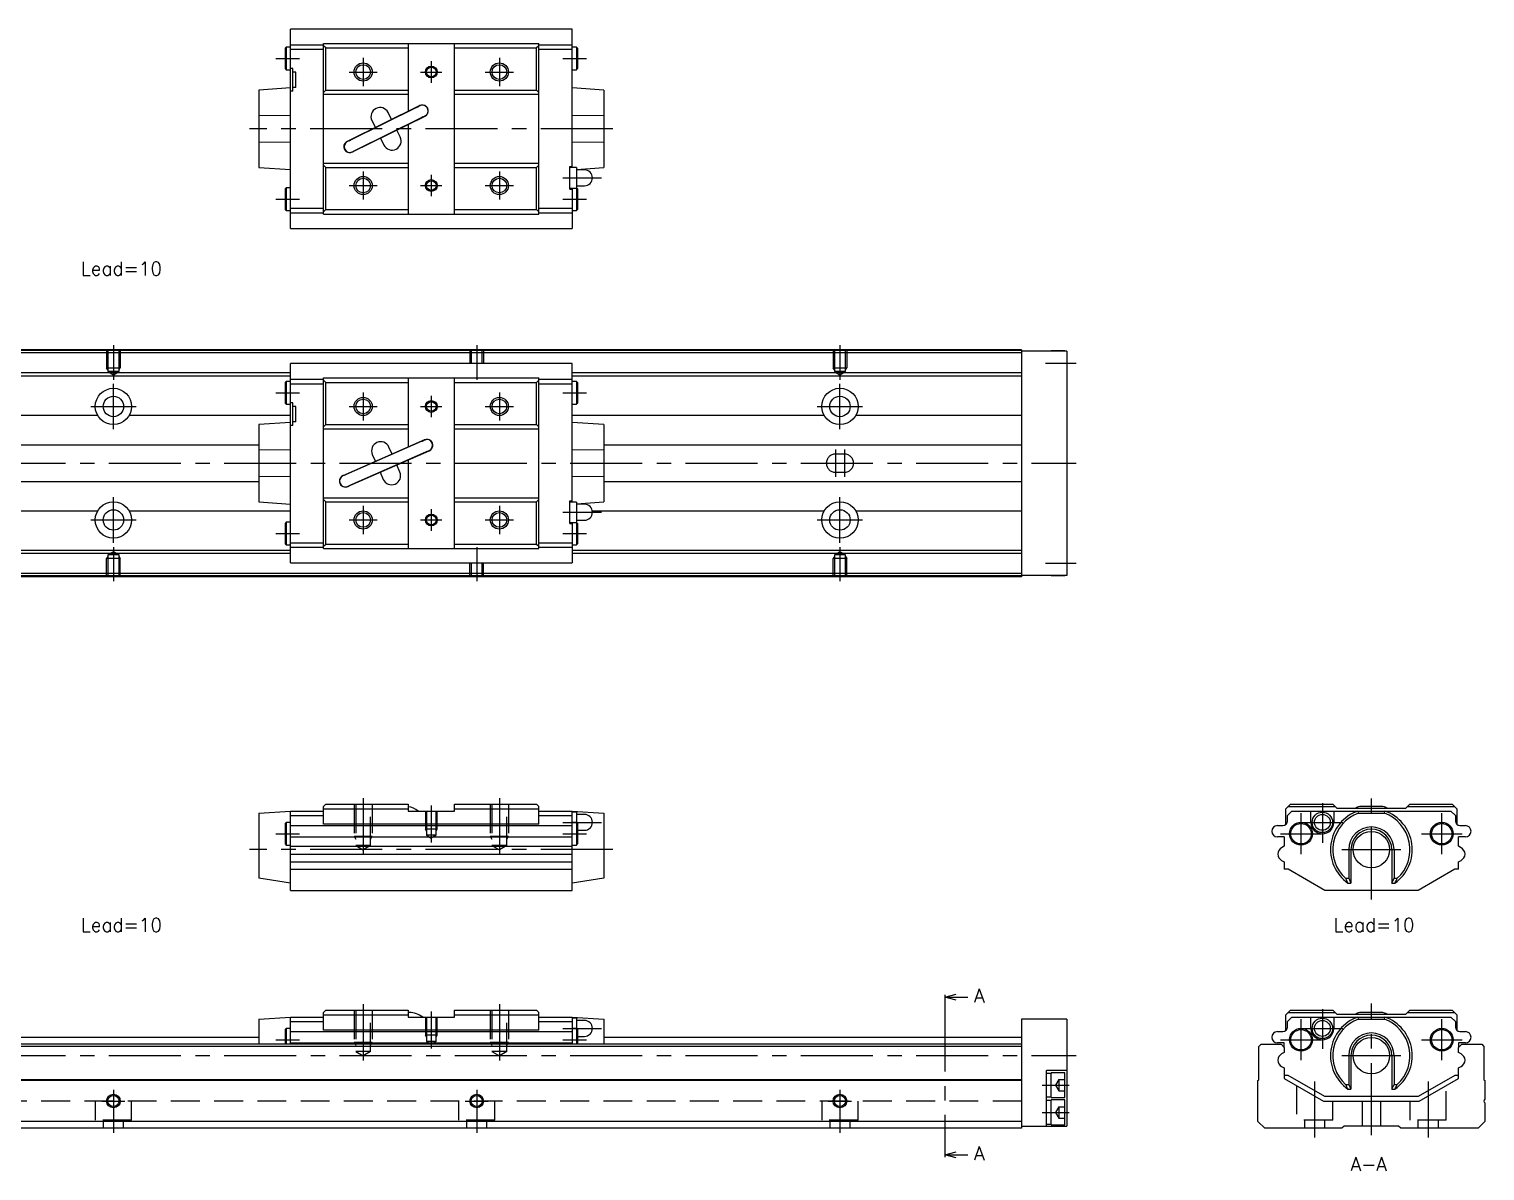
# Model space of a CAD drawing. Extents: x 0 to 644, y -8 to 252.
# Drawn here: x 323 to 643.6, y 0.6 to 252.1 of the extents above; entities that cross this region are included whole.
import ezdxf

# ---------------------------------------------------------------- set-up
doc = ezdxf.new("R2010")
doc.units = 0
doc.header["$LTSCALE"] = 0.5
doc.linetypes.add('CENTER', pattern=[50.8, 31.75, -6.35, 6.35, -6.35])
doc.linetypes.add('DASHED', pattern=[19.05, 12.7, -6.35])
for name, color, linetype in [('MSM_CENTER', 1, 'CENTER'), ('MSM_CONTINUOUS', 7, 'CONTINUOUS'), ('MSM_DASHED', 4, 'DASHED'), ('MSM_NARROW', 5, 'CONTINUOUS'), ('MSM_PART_NUMBER', 7, 'CONTINUOUS')]:
    doc.layers.add(name, color=color, linetype=linetype)
doc.styles.get("Standard").update_dxf_attribs({"font": 'txt.shx', "height": 1, "bigfont": 'bigfont.shx'})

msp = doc.modelspace()

# ---------------------------------------------------------------- linework, layer by layer
at = {"layer": 'MSM_CENTER'}
for p, q in [((377.41, 245.62), (382.61, 245.62)), ((396.61, 245.72), (396.61, 239.52)), ((411.61, 244.99), (411.61, 240.26)), ((426.61, 245.72), (426.61, 239.52)), ((440.61, 245.62), (445.81, 245.62)), ((393.51, 242.62), (399.71, 242.62)), ((409.24, 242.62), (413.97, 242.62)), ((423.51, 242.62), (429.71, 242.62)), ((451.61, 230.12), (371.61, 230.12)), ((396.61, 220.72), (396.61, 214.52)), ((411.61, 219.99), (411.61, 215.26)), ((426.61, 220.72), (426.61, 214.52)), ((440.61, 219.32), (449.11, 219.32)), ((393.51, 217.62), (399.71, 217.62)), ((409.24, 217.62), (413.97, 217.62)), ((423.51, 217.62), (429.71, 217.62)), ((377.41, 214.62), (382.61, 214.62)), ((440.61, 214.62), (445.81, 214.62)), ((341.61, 182.47), (341.61, 174.84)), ((421.61, 182.47), (421.61, 174.84)), ((501.61, 182.47), (501.61, 174.84)), ((546.91, 178.47), (553.61, 178.47)), ((341.61, 163.97), (341.61, 173.97)), ((501.61, 163.97), (501.61, 173.97)), ((377.41, 171.97), (382.61, 171.97)), ((396.61, 172.07), (396.61, 165.87)), ((411.61, 171.33), (411.61, 166.6)), ((426.61, 172.07), (426.61, 165.87)), ((440.61, 171.97), (445.81, 171.97)), ((336.61, 168.97), (346.61, 168.97)), ((393.51, 168.97), (399.71, 168.97)), ((409.24, 168.97), (413.97, 168.97)), ((423.51, 168.97), (429.71, 168.97)), ((496.61, 168.97), (506.61, 168.97)), ((500.61, 159.47), (500.61, 153.47)), ((502.61, 159.47), (502.61, 153.47)), ((86.61, 156.47), (553.61, 156.47)), ((341.61, 138.97), (341.61, 148.97)), ((501.61, 138.97), (501.61, 148.97)), ((396.61, 147.07), (396.61, 140.87)), ((411.61, 146.33), (411.61, 141.6)), ((426.61, 147.07), (426.61, 140.87)), ((440.61, 145.67), (449.11, 145.67)), ((336.61, 143.97), (346.61, 143.97)), ((393.51, 143.97), (399.71, 143.97)), ((409.24, 143.97), (413.97, 143.97)), ((423.51, 143.97), (429.71, 143.97)), ((496.61, 143.97), (506.61, 143.97)), ((341.61, 137.98), (341.61, 130.47)), ((377.41, 140.97), (382.61, 140.97)), ((421.61, 137.98), (421.61, 130.47)), ((440.61, 140.97), (445.81, 140.97)), ((501.61, 137.98), (501.61, 130.47)), ((546.91, 134.47), (553.61, 134.47)), ((396.61, 82.72), (396.61, 70.34)), ((411.61, 81.07), (411.61, 72.91)), ((426.61, 82.72), (426.61, 70.34)), ((607.85, 81.62), (607.85, 72.87)), ((618.65, 60.37), (618.65, 82.67)), ((440.61, 77.37), (449.11, 77.37)), ((603.15, 70.37), (603.15, 79.37)), ((603.35, 77.37), (612.35, 77.37)), ((634.15, 70.37), (634.15, 79.37)), ((377.41, 74.87), (382.61, 74.87)), ((440.61, 74.87), (445.81, 74.87)), ((598.65, 74.87), (607.65, 74.87)), ((629.65, 74.87), (638.65, 74.87)), ((451.61, 71.37), (371.61, 71.37)), ((612.15, 71.37), (625.15, 71.37)), ((396.61, 37.35), (396.61, 24.96)), ((411.61, 35.7), (411.61, 27.54)), ((426.61, 37.35), (426.61, 24.96)), ((524.74, 38.36), (524.74, 4.63)), ((607.85, 36.25), (607.85, 27.5)), ((618.65, 8.5), (618.65, 37.5)), ((603.15, 25), (603.15, 34)), ((634.15, 25), (634.15, 34)), ((377.41, 29.5), (382.61, 29.5)), ((440.61, 32), (449.11, 32)), ((440.61, 29.5), (445.81, 29.5)), ((598.65, 29.5), (607.65, 29.5)), ((603.35, 32), (612.35, 32)), ((629.65, 29.5), (638.65, 29.5)), ((86.61, 26), (553.61, 26)), ((612.15, 26), (625.15, 26)), ((546.11, 19.5), (552.11, 19.5)), ((606.15, 20.29), (606.15, 8)), ((631.15, 20.29), (631.15, 8)), ((341.61, 18.5), (341.61, 9)), ((421.61, 18.5), (421.61, 9)), ((501.61, 18.5), (501.61, 9)), ((339.07, 16), (344.14, 16)), ((419.07, 16), (424.14, 16)), ((499.03, 16), (504.18, 16)), ((546.11, 13.5), (552.11, 13.5))]:
    msp.add_line(p, q, dxfattribs=at)
at = {"layer": 'MSM_CONTINUOUS'}
for p, q in [((442.61, 252.07), (380.61, 252.07)), ((380.61, 208.17), (380.61, 252.07)), ((442.61, 221.57), (442.61, 252.07)), ((379.66, 248.12), (379.41, 247.87)), ((379.41, 247.87), (379.41, 243.37)), ((380.61, 248.12), (379.66, 248.12)), ((379.66, 248.12), (379.66, 243.12)), ((380.61, 248.62), (387.91, 248.62)), ((380.61, 247.62), (387.91, 247.62)), ((387.91, 211.32), (387.91, 248.92)), ((387.91, 248.92), (435.31, 248.92)), ((388.41, 247.92), (387.91, 248.42)), ((388.41, 238.62), (388.41, 247.92)), ((388.41, 247.92), (406.51, 247.92)), ((406.51, 248.92), (406.51, 233.97)), ((416.71, 211.32), (416.71, 248.92)), ((416.71, 247.92), (434.81, 247.92)), ((435.31, 248.42), (434.81, 247.92)), ((434.81, 238.62), (434.81, 247.92)), ((435.31, 211.32), (435.31, 248.92)), ((435.31, 248.62), (442.61, 248.62)), ((435.31, 247.62), (442.61, 247.62)), ((443.56, 248.12), (442.61, 248.12)), ((443.56, 248.12), (443.56, 243.12)), ((443.81, 247.87), (443.56, 248.12)), ((443.81, 247.87), (443.81, 243.37)), ((379.41, 243.37), (379.66, 243.12)), ((379.66, 243.12), (380.61, 243.12)), ((381.11, 243.42), (380.61, 243.42)), ((381.11, 238.42), (381.11, 243.42)), ((381.81, 242.62), (381.11, 242.62)), ((381.81, 239.22), (381.81, 242.62)), ((442.61, 243.12), (443.56, 243.12)), ((443.56, 243.12), (443.81, 243.37)), ((380.61, 239.12), (373.61, 238.62)), ((373.61, 238.62), (373.61, 221.62)), ((381.11, 238.42), (380.61, 238.42)), ((381.81, 239.22), (381.11, 239.22)), ((387.91, 238.12), (388.41, 238.62)), ((387.91, 237.72), (406.51, 237.72)), ((388.41, 238.62), (406.51, 238.62)), ((416.71, 238.62), (434.81, 238.62)), ((416.71, 237.72), (435.31, 237.72)), ((434.81, 238.62), (435.31, 238.12)), ((449.61, 238.62), (442.61, 239.12)), ((449.61, 238.62), (449.61, 221.62)), ((409.08, 235.24), (393.08, 227.34)), ((408.37, 234.83), (393.84, 227.65)), ((408.37, 234.83), (408.7, 234.96)), ((409.1, 235.19), (408.79, 235.04)), ((380.61, 233.08), (373.61, 232.99)), ((394.23, 225.01), (410.23, 232.91)), ((394.94, 225.41), (409.48, 232.59)), ((398.53, 231.93), (399.29, 230.4)), ((402.87, 232.17), (402.12, 233.7)), ((406.51, 231.07), (406.51, 211.32)), ((409.78, 232.78), (409.48, 232.59)), ((409.89, 232.79), (410.21, 232.95)), ((449.61, 232.99), (442.61, 233.08)), ((393.53, 227.47), (393.84, 227.65)), ((400.44, 228.07), (401.19, 226.55)), ((404.78, 228.32), (404.02, 229.84)), ((373.61, 227.25), (380.61, 227.16)), ((393.42, 227.45), (393.1, 227.29)), ((394.21, 225.05), (394.52, 225.2)), ((394.61, 225.29), (394.94, 225.41)), ((442.61, 227.16), (449.61, 227.25)), ((373.61, 221.62), (380.61, 221.12)), ((387.91, 222.52), (406.51, 222.52)), ((388.41, 221.62), (387.91, 222.12)), ((388.41, 221.62), (406.51, 221.62)), ((388.41, 212.32), (388.41, 221.62)), ((416.71, 222.52), (435.31, 222.52)), ((416.71, 221.62), (434.81, 221.62)), ((435.31, 222.12), (434.81, 221.62)), ((434.81, 212.32), (434.81, 221.62)), ((442.11, 221.82), (442.61, 221.82)), ((442.11, 216.82), (442.11, 221.82)), ((443.61, 221.57), (442.11, 221.57)), ((443.61, 221.19), (449.61, 221.62)), ((443.61, 221.57), (443.61, 217.07)), ((445.36, 221.07), (443.61, 221.07)), ((379.66, 217.12), (379.41, 216.87)), ((379.41, 216.87), (379.41, 212.37)), ((379.66, 217.12), (379.66, 212.12)), ((380.61, 217.12), (379.66, 217.12)), ((442.11, 217.07), (443.61, 217.07)), ((442.11, 216.82), (442.61, 216.82)), ((442.61, 217.07), (442.61, 208.17)), ((443.56, 217.07), (443.56, 212.12)), ((443.61, 217.57), (445.36, 217.57)), ((443.81, 216.87), (443.61, 217.07)), ((443.81, 216.87), (443.81, 212.37)), ((379.41, 212.37), (379.66, 212.12)), ((379.66, 212.12), (380.61, 212.12)), ((380.61, 212.62), (387.91, 212.62)), ((380.61, 211.62), (387.91, 211.62)), ((387.91, 211.82), (388.41, 212.32)), ((388.41, 212.32), (406.51, 212.32)), ((416.71, 212.32), (434.81, 212.32)), ((434.81, 212.32), (435.31, 211.82)), ((435.31, 212.62), (442.61, 212.62)), ((435.31, 211.62), (442.61, 211.62)), ((442.61, 212.12), (443.56, 212.12)), ((443.56, 212.12), (443.81, 212.37)), ((387.91, 211.32), (435.31, 211.32)), ((380.61, 208.17), (442.61, 208.17)), ((541.61, 181.47), (141.61, 181.47)), ((541.61, 181.27), (141.61, 181.27)), ((541.61, 180.77), (141.61, 180.77)), ((541.61, 181.47), (541.61, 131.47)), ((551.61, 181.17), (541.61, 181.17)), ((548.11, 181.17), (548.11, 181.22)), ((551.11, 181.22), (548.11, 181.22)), ((551.11, 181.17), (551.11, 181.22)), ((551.61, 181.17), (551.61, 131.77)), ((380.61, 176.37), (307.61, 176.37)), ((442.61, 178.42), (380.61, 178.42)), ((380.61, 134.52), (380.61, 178.42)), ((442.61, 147.92), (442.61, 178.42)), ((541.61, 176.37), (442.61, 176.37)), ((380.61, 175.67), (307.61, 175.67)), ((379.66, 174.47), (379.41, 174.22)), ((379.41, 174.22), (379.41, 169.72)), ((380.61, 174.47), (379.66, 174.47)), ((379.66, 174.47), (379.66, 169.47)), ((380.61, 174.97), (387.91, 174.97)), ((380.61, 173.97), (387.91, 173.97)), ((387.91, 137.67), (387.91, 175.27)), ((387.91, 175.27), (435.31, 175.27)), ((388.41, 174.27), (387.91, 174.77)), ((388.41, 164.97), (388.41, 174.27)), ((388.41, 174.27), (406.51, 174.27)), ((406.51, 175.27), (406.51, 160.01)), ((416.71, 137.67), (416.71, 175.27)), ((416.71, 174.27), (434.81, 174.27)), ((435.31, 174.77), (434.81, 174.27)), ((434.81, 164.97), (434.81, 174.27)), ((435.31, 137.67), (435.31, 175.27)), ((435.31, 174.97), (442.61, 174.97)), ((435.31, 173.97), (442.61, 173.97)), ((541.61, 175.67), (442.61, 175.67)), ((443.56, 174.47), (442.61, 174.47)), ((443.56, 174.47), (443.56, 169.47)), ((443.81, 174.22), (443.56, 174.47)), ((443.81, 174.22), (443.81, 169.72)), ((338.12, 167.01), (307.61, 167.01)), ((380.61, 167.01), (345.09, 167.01)), ((379.41, 169.72), (379.66, 169.47)), ((379.66, 169.47), (380.61, 169.47)), ((381.11, 169.77), (380.61, 169.77)), ((381.11, 164.77), (381.11, 169.77)), ((381.81, 168.97), (381.11, 168.97)), ((381.81, 165.57), (381.81, 168.97)), ((442.61, 169.47), (443.56, 169.47)), ((498.12, 167.01), (442.61, 167.01)), ((443.56, 169.47), (443.81, 169.72)), ((541.61, 167.01), (505.09, 167.01)), ((380.61, 165.47), (373.61, 164.97)), ((373.61, 164.97), (373.61, 147.97)), ((381.11, 164.77), (380.61, 164.77)), ((381.81, 165.57), (381.11, 165.57)), ((387.91, 164.47), (388.41, 164.97)), ((387.91, 164.07), (406.51, 164.07)), ((388.41, 164.97), (406.51, 164.97)), ((416.71, 164.97), (434.81, 164.97)), ((416.71, 164.07), (435.31, 164.07)), ((434.81, 164.97), (435.31, 164.47)), ((449.61, 164.97), (442.61, 165.47)), ((449.61, 164.97), (449.61, 147.97)), ((373.61, 160.47), (314.61, 160.47)), ((410.13, 161.61), (392.13, 153.71)), ((409.4, 161.23), (392.9, 153.99)), ((410.15, 161.56), (409.83, 161.42)), ((541.61, 160.47), (449.61, 160.47)), ((380.61, 159.42), (373.61, 159.34)), ((393.18, 151.33), (411.18, 159.23)), ((393.91, 151.7), (410.41, 158.94)), ((398.62, 158.41), (399.3, 156.85)), ((402.96, 158.46), (402.28, 160.02)), ((406.51, 157.17), (406.51, 137.67)), ((410.83, 159.13), (411.16, 159.27)), ((449.61, 159.34), (442.61, 159.42)), ((400.35, 154.47), (401.03, 152.92)), ((404.69, 154.52), (404.01, 156.08)), ((314.61, 152.47), (373.61, 152.47)), ((373.61, 153.59), (380.61, 153.51)), ((392.48, 153.8), (392.15, 153.66)), ((393.16, 151.37), (393.48, 151.51)), ((442.61, 153.51), (449.61, 153.59)), ((449.61, 152.47), (541.61, 152.47)), ((373.61, 147.97), (380.61, 147.47)), ((387.91, 148.87), (406.51, 148.87)), ((388.41, 147.97), (387.91, 148.47)), ((388.41, 147.97), (406.51, 147.97)), ((388.41, 138.67), (388.41, 147.97)), ((416.71, 148.87), (435.31, 148.87)), ((416.71, 147.97), (434.81, 147.97)), ((435.31, 148.47), (434.81, 147.97)), ((434.81, 138.67), (434.81, 147.97)), ((442.11, 148.17), (442.61, 148.17)), ((442.11, 143.17), (442.11, 148.17)), ((443.61, 147.92), (442.11, 147.92)), ((443.61, 147.54), (449.61, 147.97)), ((443.61, 147.92), (443.61, 143.42)), ((338.12, 145.93), (312.09, 145.93)), ((380.61, 145.93), (345.09, 145.93)), ((445.36, 147.42), (443.61, 147.42)), ((498.12, 145.93), (447.09, 145.93)), ((541.61, 145.93), (505.09, 145.93)), ((379.66, 143.47), (379.41, 143.22)), ((379.41, 143.22), (379.41, 138.72)), ((379.66, 143.47), (379.66, 138.47)), ((380.61, 143.47), (379.66, 143.47)), ((442.11, 143.42), (443.61, 143.42)), ((442.11, 143.17), (442.61, 143.17)), ((442.61, 143.42), (442.61, 134.52)), ((443.56, 143.42), (443.56, 138.47)), ((443.61, 143.92), (445.36, 143.92)), ((443.81, 143.22), (443.61, 143.42)), ((443.81, 143.22), (443.81, 138.72)), ((379.41, 138.72), (379.66, 138.47)), ((379.66, 138.47), (380.61, 138.47)), ((380.61, 138.97), (387.91, 138.97)), ((380.61, 137.97), (387.91, 137.97)), ((387.91, 138.17), (388.41, 138.67)), ((388.41, 138.67), (406.51, 138.67)), ((416.71, 138.67), (434.81, 138.67)), ((434.81, 138.67), (435.31, 138.17)), ((435.31, 138.97), (442.61, 138.97)), ((435.31, 137.97), (442.61, 137.97)), ((442.61, 138.47), (443.56, 138.47)), ((443.56, 138.47), (443.81, 138.72)), ((380.61, 137.27), (307.61, 137.27)), ((380.61, 136.57), (307.61, 136.57)), ((387.91, 137.67), (435.31, 137.67)), ((541.61, 137.27), (442.61, 137.27)), ((541.61, 136.57), (442.61, 136.57)), ((541.61, 132.17), (141.61, 132.17)), ((541.61, 131.67), (141.61, 131.67)), ((541.61, 131.47), (141.61, 131.47)), ((380.61, 134.52), (442.61, 134.52)), ((551.61, 131.77), (541.61, 131.77)), ((548.11, 131.72), (551.11, 131.72)), ((551.11, 131.72), (551.11, 131.77)), ((387.91, 80.87), (388.41, 81.37)), ((387.91, 76.96), (387.91, 80.87)), ((387.91, 80.37), (406.51, 80.37)), ((388.41, 81.37), (406.51, 81.37)), ((406.51, 81.37), (406.51, 79.87)), ((416.71, 79.87), (416.71, 81.37)), ((416.71, 81.37), (434.81, 81.37)), ((416.71, 80.37), (435.31, 80.37)), ((434.81, 81.37), (435.31, 80.87)), ((435.31, 76.96), (435.31, 80.87)), ((600.84, 81.37), (599.84, 80.37)), ((599.84, 76.96), (599.84, 80.37)), ((600.34, 80.87), (610.65, 80.87)), ((600.84, 81.37), (610.15, 81.37)), ((611.05, 80.47), (610.15, 81.37)), ((611.05, 80.47), (626.25, 80.47)), ((616.4, 80.87), (616.33, 80.87)), ((620.89, 80.87), (616.4, 80.87)), ((627.15, 81.37), (626.25, 80.47)), ((626.65, 80.87), (636.94, 80.87)), ((627.15, 81.37), (636.44, 81.37)), ((637.44, 80.37), (636.44, 81.37)), ((637.44, 80.37), (637.44, 76.96)), ((373.61, 79.37), (380.61, 79.87)), ((373.61, 79.37), (373.61, 65.05)), ((379.66, 77.37), (379.41, 77.12)), ((379.41, 77.12), (379.41, 72.62)), ((380.61, 77.37), (379.66, 77.37)), ((379.66, 77.37), (379.66, 72.37)), ((380.61, 79.87), (387.91, 79.87)), ((380.61, 62.37), (380.61, 79.87)), ((380.61, 78.87), (387.91, 78.87)), ((435.31, 76.96), (387.91, 76.96)), ((406.51, 79.87), (416.71, 79.87)), ((435.31, 79.87), (442.61, 79.87)), ((435.31, 78.87), (442.61, 78.87)), ((442.61, 79.87), (449.61, 79.37)), ((442.61, 62.37), (442.61, 79.87)), ((443.61, 79.62), (442.61, 79.62)), ((443.56, 77.37), (442.61, 77.37)), ((443.81, 77.12), (443.56, 77.37)), ((443.56, 77.37), (443.56, 72.37)), ((443.61, 79.62), (443.61, 77.32)), ((445.36, 79.12), (443.61, 79.12)), ((443.81, 77.12), (443.81, 72.62)), ((449.61, 79.37), (449.61, 65.05)), ((600.15, 78.87), (601.15, 79.87)), ((600.15, 77.67), (600.15, 78.87)), ((601.15, 79.87), (636.15, 79.87)), ((605.35, 77.37), (605.35, 79.87)), ((610.35, 79.87), (610.35, 77.37)), ((615.69, 79.87), (615.77, 79.37)), ((615.77, 79.37), (621.52, 79.37)), ((621.52, 79.37), (621.6, 79.87)), ((636.15, 79.87), (637.15, 78.87)), ((637.15, 78.87), (637.15, 77.67)), ((380.61, 76.67), (442.61, 76.67)), ((380.61, 74.17), (442.61, 74.17)), ((443.81, 75.62), (445.36, 75.62)), ((597.95, 76.67), (599.15, 76.67)), ((599.45, 74.17), (597.95, 74.17)), ((599.45, 74.17), (599.45, 72.1)), ((639.35, 74.17), (637.85, 74.17)), ((637.85, 72.1), (637.85, 74.17)), ((638.15, 76.67), (639.35, 76.67)), ((379.41, 72.62), (379.66, 72.37)), ((379.66, 72.37), (380.61, 72.37)), ((380.61, 72.1), (442.61, 72.1)), ((442.61, 72.37), (443.56, 72.37)), ((443.56, 72.37), (443.81, 72.62)), ((599.45, 72.1), (598.89, 71.77)), ((613.65, 71.37), (613.65, 65.05)), ((614.15, 71.37), (614.15, 63.99)), ((623.15, 71.37), (623.15, 63.99)), ((623.65, 71.37), (623.65, 65.05)), ((638.41, 71.77), (637.85, 72.1)), ((380.61, 70.37), (442.61, 70.37)), ((380.61, 68.65), (442.61, 68.65)), ((598.89, 68.97), (599.45, 68.65)), ((599.45, 68.65), (599.45, 67.04)), ((637.85, 68.65), (638.41, 68.97)), ((637.85, 67.04), (637.85, 68.65)), ((380.61, 63.99), (373.61, 65.05)), ((380.61, 67.04), (442.61, 67.04)), ((449.61, 65.05), (442.61, 63.99)), ((600.3, 67.04), (599.45, 67.04)), ((608.37, 62.37), (600.3, 67.04)), ((612.96, 65.05), (613.65, 65.05)), ((613.65, 65.05), (614.15, 63.99)), ((623.15, 63.99), (623.65, 65.05)), ((623.65, 65.05), (624.33, 65.05)), ((637, 67.04), (628.92, 62.37)), ((637.85, 67.04), (637, 67.04)), ((380.61, 62.37), (442.61, 62.37)), ((628.92, 62.37), (608.37, 62.37)), ((613.49, 63.99), (614.15, 63.99)), ((623.15, 63.99), (623.8, 63.99)), ((524.74, 38.86), (527.24, 39.53)), ((524.74, 39.36), (524.74, 38.36)), ((527.24, 38.19), (524.74, 38.86)), ((524.74, 38.86), (529.74, 38.86)), ((387.91, 35.5), (388.41, 36)), ((387.91, 31.59), (387.91, 35.5)), ((388.41, 36), (406.51, 36)), ((406.51, 36), (406.51, 34.5)), ((406.76, 35.5), (406.51, 35.5)), ((416.71, 34.5), (416.71, 36)), ((416.71, 36), (434.81, 36)), ((434.81, 36), (435.31, 35.5)), ((435.31, 31.59), (435.31, 35.5)), ((600.84, 36), (599.84, 35)), ((600.34, 35.5), (610.65, 35.5)), ((600.84, 36), (610.15, 36)), ((611.05, 35.1), (610.15, 36)), ((616.4, 35.5), (616.33, 35.5)), ((620.89, 35.5), (616.4, 35.5)), ((627.15, 36), (626.25, 35.1)), ((626.65, 35.5), (636.94, 35.5)), ((627.15, 36), (636.44, 36)), ((637.44, 35), (636.44, 36)), ((373.61, 34), (380.61, 34.5)), ((373.61, 34), (373.61, 28.5)), ((380.61, 28.5), (380.61, 34.5)), ((380.61, 34.5), (387.91, 34.5)), ((380.61, 33.5), (387.91, 33.5)), ((387.91, 35), (406.51, 35)), ((406.51, 34.5), (416.71, 34.5)), ((416.71, 35), (435.31, 35)), ((435.31, 34.5), (442.61, 34.5)), ((435.31, 33.5), (442.61, 33.5)), ((442.61, 34.5), (449.61, 34)), ((442.61, 34.5), (442.61, 28.5)), ((443.61, 34.25), (442.61, 34.25)), ((443.61, 34.25), (443.61, 31.95)), ((445.36, 33.75), (443.61, 33.75)), ((449.61, 34), (449.61, 28.5)), ((551.61, 34), (541.61, 34)), ((541.61, 34), (541.61, 10)), ((551.61, 34), (551.61, 10.5)), ((599.84, 31.59), (599.84, 35)), ((600.15, 33.5), (601.15, 34.5)), ((600.15, 32.3), (600.15, 33.5)), ((601.15, 34.5), (636.15, 34.5)), ((605.35, 32), (605.35, 34.5)), ((610.35, 34.5), (610.35, 32)), ((611.05, 35.1), (626.25, 35.1)), ((615.69, 34.5), (615.77, 34)), ((615.77, 34), (621.52, 34)), ((621.52, 34), (621.6, 34.5)), ((636.15, 34.5), (637.15, 33.5)), ((637.15, 33.5), (637.15, 32.3)), ((637.44, 35), (637.44, 31.59)), ((373.61, 30), (314.61, 30)), ((379.66, 32), (379.41, 31.75)), ((379.41, 31.75), (379.41, 28.5)), ((380.61, 32), (379.66, 32)), ((379.66, 32), (379.66, 28.5)), ((380.61, 31.3), (442.61, 31.3)), ((435.31, 31.59), (387.91, 31.59)), ((443.56, 32), (442.61, 32)), ((443.81, 31.75), (443.56, 32)), ((443.56, 32), (443.56, 28.5)), ((443.81, 31.75), (443.81, 28.5)), ((443.81, 30.25), (445.36, 30.25)), ((541.61, 30), (449.61, 30)), ((597.95, 31.3), (599.15, 31.3)), ((638.15, 31.3), (639.35, 31.3)), ((541.61, 28.5), (141.61, 28.5)), ((541.61, 28), (141.61, 28)), ((380.61, 28.8), (442.61, 28.8)), ((593.85, 28), (594.35, 28.5)), ((593.85, 20.7), (593.85, 28)), ((594.35, 28.5), (598.75, 28.5)), ((599.45, 28.8), (597.95, 28.8)), ((598.75, 28.5), (599.45, 27.8)), ((599.45, 26.72), (598.89, 26.4)), ((599.45, 27.8), (599.45, 28.8)), ((599.45, 27.8), (599.45, 26.72)), ((613.65, 26), (613.65, 19.68)), ((614.15, 26), (614.15, 18.62)), ((623.15, 26), (623.15, 18.62)), ((623.65, 26), (623.65, 19.68)), ((639.35, 28.8), (637.85, 28.8)), ((637.85, 28.8), (637.85, 27.8)), ((637.85, 27.8), (638.55, 28.5)), ((637.85, 26.72), (637.85, 27.8)), ((638.41, 26.4), (637.85, 26.72)), ((638.55, 28.5), (642.95, 28.5)), ((642.95, 28.5), (643.45, 28)), ((643.45, 28), (643.45, 20.7)), ((547.11, 10.5), (547.11, 22.75)), ((551.61, 22.75), (547.11, 22.75)), ((598.89, 23.6), (599.45, 23.28)), ((599.45, 23.28), (599.45, 21)), ((637.85, 23.28), (638.41, 23.6)), ((637.85, 21), (637.85, 23.28)), ((541.61, 20.7), (141.61, 20.7)), ((541.61, 20.5), (141.61, 20.5)), ((548.11, 22.1), (547.11, 22.1)), ((548.11, 16.75), (548.11, 22.25)), ((551.11, 22.25), (548.11, 22.25)), ((551.11, 16.75), (551.11, 22.25)), ((593.65, 20.5), (593.85, 20.7)), ((593.65, 11.5), (593.65, 20.5)), ((600.3, 21.66), (599.45, 21.66)), ((599.45, 21), (608.11, 16)), ((608.37, 17), (600.3, 21.66)), ((612.96, 19.68), (613.65, 19.68)), ((613.65, 19.68), (614.15, 18.62)), ((623.15, 18.62), (623.65, 19.68)), ((623.65, 19.68), (624.33, 19.68)), ((637, 21.66), (628.92, 17)), ((629.18, 16), (637.85, 21)), ((637.85, 21.66), (637, 21.66)), ((643.45, 20.7), (643.65, 20.5)), ((643.65, 20.5), (643.65, 16.4)), ((547.11, 16.9), (548.11, 16.9)), ((548.11, 16.1), (547.11, 16.1)), ((548.11, 16.75), (551.11, 16.75)), ((548.11, 10.75), (548.11, 16.25)), ((551.11, 16.25), (548.11, 16.25)), ((551.11, 10.75), (551.11, 16.25)), ((628.92, 17), (608.37, 17)), ((613.49, 18.62), (614.15, 18.62)), ((623.15, 18.62), (623.8, 18.62)), ((608.11, 16), (629.18, 16)), ((643.65, 15.6), (643.65, 11.5)), ((541.61, 11.5), (141.61, 11.5)), ((541.61, 10), (141.61, 10)), ((541.61, 10.5), (551.61, 10.5)), ((547.11, 10.9), (548.11, 10.9)), ((548.11, 10.75), (551.11, 10.75)), ((595.15, 10), (593.65, 11.5)), ((612.13, 10), (595.15, 10)), ((612.63, 10.5), (612.13, 10)), ((624.65, 10.5), (612.63, 10.5)), ((625.15, 10), (624.65, 10.5)), ((642.15, 10), (625.15, 10)), ((643.65, 11.5), (642.15, 10)), ((524.74, 4.13), (527.24, 4.8)), ((524.74, 4.63), (524.74, 3.63)), ((527.24, 3.46), (524.74, 4.13)), ((524.74, 4.13), (529.74, 4.13))]:
    msp.add_line(p, q, dxfattribs=at)
for centre, radius in [((396.61, 242.62), 1.62), ((411.61, 242.62), 1.06), ((426.61, 242.62), 1.62), ((396.61, 217.62), 1.62), ((411.61, 217.62), 1.06), ((426.61, 217.62), 1.62), ((341.61, 168.97), 4), ((341.61, 168.97), 2.25), ((396.61, 168.97), 1.62), ((411.61, 168.97), 1.06), ((426.61, 168.97), 1.62), ((501.61, 168.97), 4), ((501.61, 168.97), 2.25), ((341.61, 143.97), 4), ((501.61, 143.97), 4), ((341.61, 143.97), 2.25), ((396.61, 143.97), 1.62), ((411.61, 143.97), 1.06), ((426.61, 143.97), 1.62), ((501.61, 143.97), 2.25), ((603.15, 74.87), 2.5), ((603.15, 74.87), 2.25), ((607.85, 77.37), 2.25), ((607.85, 77.37), 1.75), ((634.15, 74.87), 2.5), ((634.15, 74.87), 2.25), ((618.65, 71.37), 4), ((607.85, 32), 2.25), ((607.85, 32), 1.75), ((603.15, 29.5), 2.5), ((603.15, 29.5), 2.25), ((618.65, 26), 4), ((634.15, 29.5), 2.5), ((634.15, 29.5), 2.25), ((341.61, 16), 1.23), ((421.61, 16), 1.23), ((501.61, 16), 1.23)]:
    msp.add_circle(centre, radius, dxfattribs=at)
for centre, radius, start, end in [((400.33, 232.81), 2, 26.2779, 206.2779), ((409.66, 234.07), 1.3, 275.5498, 137.006), ((409.66, 234.07), 1.25, 296.2779, 116.2779), ((402.98, 227.43), 2, 206.2779, 26.2779), ((393.66, 226.17), 1.3, 95.5498, 317.006), ((393.66, 226.17), 1.25, 116.2779, 296.2779), ((445.36, 219.32), 1.75, 270, 90), ((400.45, 159.21), 2, 23.6961, 203.6961), ((410.8, 157.56), 3.92, 105.6343, 110.9103), ((410.66, 160.42), 1.3, 272.968, 134.4242), ((410.66, 160.42), 1.25, 293.6961, 113.6961), ((409.7, 160.59), 1.8, 293.3543, 304.8918), ((396.61, 146.96), 7.94, 117.8361, 120.4339), ((402.86, 153.72), 2, 203.6961, 23.6961), ((392.66, 152.52), 1.3, 92.968, 314.4242), ((392.66, 152.52), 1.25, 113.6961, 293.6961), ((393.17, 153.36), 1.82, 282.5713, 293.9767), ((445.36, 145.67), 1.75, 270, 90), ((405.79, 76), 4.88, 52.5564, 81.5517), ((616.44, 78.76), 2.12, 91.0143, 125.7914), ((620.84, 78.74), 2.14, 54.3594, 88.7845), ((445.36, 77.37), 1.75, 270, 90), ((599.15, 77.67), 1, 270, 0), ((607.85, 77.37), 2.5, 180, 0), ((618.65, 71.37), 9, 109.1881, 235.0848), ((618.65, 71.37), 8.5, 109.7499, 228.0214), ((618.65, 71.37), 8.5, 311.9786, 70.2501), ((618.65, 71.37), 9, 304.9152, 70.8119), ((638.15, 77.67), 1, 180, 270), ((597.95, 75.42), 1.25, 90, 270), ((618.65, 71.37), 5, 0, 180), ((618.65, 71.37), 4.5, 0, 180), ((639.35, 75.42), 1.25, 270, 90), ((599.76, 70.26), 1.75, 120.0001, 176.2321), ((637.53, 70.26), 1.75, 3.7679, 59.9999), ((599.76, 70.49), 1.75, 183.7679, 239.9999), ((637.53, 70.49), 1.75, 300.0001, 356.2321), ((619.81, 67.84), 7.4, 202.1059, 211.3183), ((617.48, 67.84), 7.4, 328.6827, 337.893), ((406.73, 30.53), 4.97, 53.0275, 89.6143), ((616.44, 33.38), 2.12, 91.0143, 125.7914), ((620.84, 33.36), 2.14, 54.3594, 88.7845), ((445.36, 32), 1.75, 270, 90), ((599.15, 32.3), 1, 270, 0), ((618.65, 26), 9, 109.1881, 235.0848), ((618.65, 26), 8.5, 109.7499, 228.0214), ((618.65, 26), 8.5, 311.9786, 70.2501), ((618.65, 26), 9, 304.9152, 70.8119), ((638.15, 32.3), 1, 180, 270), ((597.95, 30.05), 1.25, 90, 270), ((607.85, 32), 2.5, 180, 0), ((618.65, 26), 5, 0, 180), ((618.65, 26), 4.5, 0, 180), ((639.35, 30.05), 1.25, 270, 90), ((599.76, 24.88), 1.75, 120.0001, 176.2321), ((637.53, 24.88), 1.75, 3.7679, 59.9999), ((599.76, 25.12), 1.75, 183.7679, 239.9999), ((637.53, 25.12), 1.75, 300.0001, 356.2321), ((619.81, 22.46), 7.4, 202.1059, 211.3183), ((617.48, 22.47), 7.4, 328.6827, 337.893), ((643.95, 16), 0.5, 126.8761, 233.1239)]:
    msp.add_arc(centre, radius, start, end, dxfattribs=at)
at = {"layer": 'MSM_DASHED'}
for p, q in [((340.11, 181.47), (340.11, 177.47)), ((340.38, 181.47), (340.38, 176.67)), ((342.84, 176.67), (342.84, 181.47)), ((343.11, 181.47), (343.11, 177.47)), ((420.11, 181.47), (420.11, 178.42)), ((420.38, 181.47), (420.38, 178.42)), ((422.84, 178.42), (422.84, 181.47)), ((423.11, 181.47), (423.11, 178.42)), ((500.11, 181.47), (500.11, 177.47)), ((500.38, 181.47), (500.38, 176.67)), ((502.84, 176.67), (502.84, 181.47)), ((503.11, 181.47), (503.11, 177.47)), ((340.11, 177.47), (343.11, 177.47)), ((340.38, 177), (340.11, 177.47)), ((340.38, 176.67), (341.61, 175.96)), ((342.84, 176.67), (340.38, 176.67)), ((341.61, 175.96), (342.84, 176.67)), ((342.84, 177), (343.11, 177.47)), ((500.11, 177.47), (503.11, 177.47)), ((500.38, 177), (500.11, 177.47)), ((500.38, 176.67), (501.61, 175.96)), ((502.84, 176.67), (500.38, 176.67)), ((501.61, 175.96), (502.84, 176.67)), ((502.84, 177), (503.11, 177.47)), ((502.61, 158.47), (500.61, 158.47)), ((500.61, 154.47), (502.61, 154.47)), ((340.38, 135.93), (340.11, 135.47)), ((340.11, 131.47), (340.11, 135.47)), ((343.11, 135.47), (340.11, 135.47)), ((341.61, 136.98), (340.38, 136.27)), ((340.38, 136.27), (340.38, 131.47)), ((342.84, 136.27), (340.38, 136.27)), ((342.84, 136.27), (341.61, 136.98)), ((342.84, 131.47), (342.84, 136.27)), ((342.84, 135.93), (343.11, 135.47)), ((343.11, 131.47), (343.11, 135.47)), ((500.38, 135.93), (500.11, 135.47)), ((500.11, 131.47), (500.11, 135.47)), ((503.11, 135.47), (500.11, 135.47)), ((501.61, 136.98), (500.38, 136.27)), ((500.38, 136.27), (500.38, 131.47)), ((502.84, 136.27), (500.38, 136.27)), ((502.84, 136.27), (501.61, 136.98)), ((502.84, 131.47), (502.84, 136.27)), ((502.84, 135.93), (503.11, 135.47)), ((503.11, 131.47), (503.11, 135.47)), ((420.11, 131.47), (420.11, 134.52)), ((420.38, 134.52), (420.38, 131.47)), ((422.84, 131.47), (422.84, 134.52)), ((423.11, 131.47), (423.11, 134.52)), ((394.61, 81.37), (394.61, 74.37)), ((394.98, 81.37), (394.98, 72.27)), ((398.23, 72.27), (398.23, 81.37)), ((398.61, 81.37), (398.61, 74.37)), ((424.61, 81.37), (424.61, 74.37)), ((424.98, 81.37), (424.98, 72.27)), ((428.23, 72.27), (428.23, 81.37)), ((428.61, 81.37), (428.61, 74.37)), ((410.31, 79.87), (410.31, 75.87)), ((410.55, 79.87), (410.55, 74.52)), ((412.66, 74.52), (412.66, 79.87)), ((412.91, 75.87), (412.91, 79.87)), ((394.61, 74.37), (398.61, 74.37)), ((394.61, 74.37), (394.98, 73.67)), ((398.23, 73.67), (398.61, 74.37)), ((412.91, 75.87), (410.31, 75.87)), ((410.55, 75.42), (410.31, 75.87)), ((412.66, 74.52), (410.55, 74.52)), ((410.55, 74.52), (411.61, 73.91)), ((412.66, 74.52), (411.61, 73.91)), ((412.66, 75.42), (412.91, 75.87)), ((424.61, 74.37), (428.61, 74.37)), ((424.61, 74.37), (424.98, 73.67)), ((428.23, 73.67), (428.61, 74.37)), ((398.23, 72.27), (394.98, 72.27)), ((394.98, 72.27), (396.61, 71.34)), ((398.23, 72.27), (396.61, 71.34)), ((428.23, 72.27), (424.98, 72.27)), ((424.98, 72.27), (426.61, 71.34)), ((428.23, 72.27), (426.61, 71.34)), ((394.61, 36), (394.61, 29)), ((394.98, 36), (394.98, 26.9)), ((398.23, 26.9), (398.23, 36)), ((398.61, 36), (398.61, 29)), ((424.61, 36), (424.61, 29)), ((424.98, 36), (424.98, 26.9)), ((428.23, 26.9), (428.23, 36)), ((428.61, 36), (428.61, 29)), ((410.31, 34.5), (410.31, 30.5)), ((410.55, 34.5), (410.55, 29.15)), ((412.66, 29.15), (412.66, 34.5)), ((412.91, 30.5), (412.91, 34.5)), ((394.61, 29), (398.61, 29)), ((394.61, 29), (394.98, 28.3)), ((398.23, 28.3), (398.61, 29)), ((412.91, 30.5), (410.31, 30.5)), ((410.55, 30.05), (410.31, 30.5)), ((412.66, 29.15), (410.55, 29.15)), ((410.55, 29.15), (411.61, 28.54)), ((412.66, 29.15), (411.61, 28.54)), ((412.66, 30.05), (412.91, 30.5)), ((424.61, 29), (428.61, 29)), ((424.61, 29), (424.98, 28.3)), ((428.23, 28.3), (428.61, 29)), ((398.23, 26.9), (394.98, 26.9)), ((394.98, 26.9), (396.61, 25.96)), ((398.23, 26.9), (396.61, 25.96)), ((428.23, 26.9), (424.98, 26.9)), ((424.98, 26.9), (426.61, 25.96)), ((428.23, 26.9), (426.61, 25.96)), ((549.81, 20.75), (549.08, 19.5)), ((549.08, 19.5), (549.81, 18.25)), ((549.81, 20.75), (551.11, 20.75)), ((549.81, 20.75), (549.81, 18.25)), ((549.81, 19.5), (551.11, 19.5)), ((602.15, 19.44), (602.15, 11.8)), ((635.15, 11.8), (635.15, 19.44)), ((549.81, 18.25), (551.11, 18.25)), ((541.61, 16), (141.61, 16)), ((337.61, 16), (337.61, 11.8)), ((345.61, 11.8), (345.61, 16)), ((417.61, 16), (417.61, 11.8)), ((425.61, 11.8), (425.61, 16)), ((497.61, 16), (497.61, 11.8)), ((505.61, 11.8), (505.61, 16)), ((549.81, 14.75), (549.08, 13.5)), ((549.08, 13.5), (549.81, 12.25)), ((549.81, 14.75), (551.11, 14.75)), ((549.81, 14.75), (549.81, 12.25)), ((549.81, 13.5), (551.11, 13.5)), ((610.15, 11.8), (610.15, 16)), ((616.65, 16), (616.65, 10.5)), ((620.65, 16), (620.65, 10.5)), ((627.15, 16), (627.15, 11.8)), ((345.61, 11.8), (337.61, 11.8)), ((339.36, 11.8), (339.36, 10)), ((343.86, 10), (343.86, 11.8)), ((425.61, 11.8), (417.61, 11.8)), ((419.36, 11.8), (419.36, 10)), ((423.86, 10), (423.86, 11.8)), ((505.61, 11.8), (497.61, 11.8)), ((499.36, 11.8), (499.36, 10)), ((503.86, 10), (503.86, 11.8)), ((549.81, 12.25), (551.11, 12.25)), ((610.15, 11.8), (602.15, 11.8)), ((603.9, 11.8), (603.9, 10)), ((608.4, 10), (608.4, 11.8)), ((635.15, 11.8), (627.15, 11.8)), ((628.9, 11.8), (628.9, 10)), ((633.4, 10), (633.4, 11.8))]:
    msp.add_line(p, q, dxfattribs=at)
for centre, start, end in [((500.61, 156.47), 90, 270), ((502.61, 156.47), 270, 90)]:
    msp.add_arc(centre, 2, start, end, dxfattribs=at)
at = {"layer": 'MSM_NARROW'}
for centre, radius in [((396.61, 242.62), 2), ((411.61, 242.62), 1.3), ((426.61, 242.62), 2), ((396.61, 217.62), 2), ((411.61, 217.62), 1.3), ((426.61, 217.62), 2), ((396.61, 168.97), 2), ((411.61, 168.97), 1.3), ((426.61, 168.97), 2), ((396.61, 143.97), 2), ((411.61, 143.97), 1.3), ((426.61, 143.97), 2), ((341.61, 16), 1.5), ((421.61, 16), 1.5), ((501.61, 16), 1.5)]:
    msp.add_circle(centre, radius, dxfattribs=at)

# ---------------------------------------------------------------- texts
at = {"layer": 'MSM_PART_NUMBER'}
for s, p in [('Lead=10', (334.45, 197.84)), ('Lead=10', (334.45, 53.29)), ('Lead=10', (610.31, 53.29)), ('A', (531.15, 37.73)), ('A', (531.15, 3)), ('A-A', (614.09, 0.62))]:
    msp.add_text(s, height=3, dxfattribs=at).set_placement(p)

doc.saveas('drawing.dxf')
